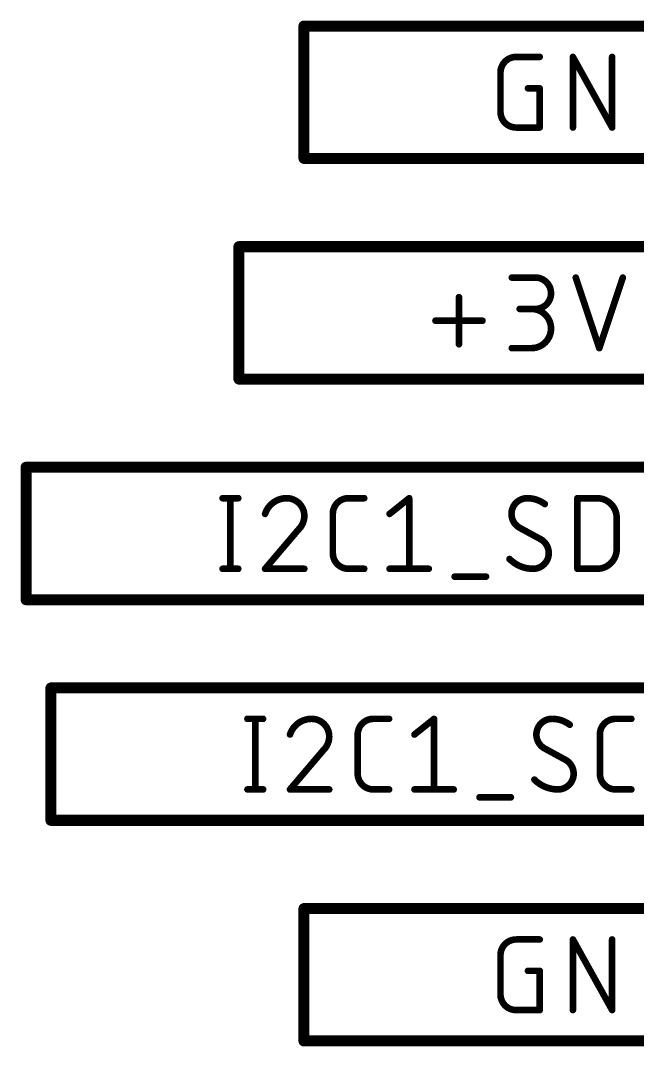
# Model space of a CAD drawing. Extents: x -114 to 51, y -5 to 50.
# Drawn here: x -114.39 to -100.18, y 11.05 to 34.67 of the extents above; entities that cross this region are included whole.
import ezdxf

# ---------------------------------------------------------------- set-up
doc = ezdxf.new("R2010")
doc.units = 0
doc.layers.add('95', color=251, linetype='CONTINUOUS')

msp = doc.modelspace()

# ---------------------------------------------------------------- linework, layer by layer
at = {"layer": '95'}
for points, const_width in [([(-92.964, 34.544), (-107.8596, 34.544)], 0.254), ([(-107.8596, 31.496), (-107.8596, 34.544)], 0.254), ([(-102.9747, 33.8328), (-102.4328, 33.8328)], 0.1524), ([(-101.6686, 32.2072), (-101.6686, 33.8328)], 0.1524), ([(-101.6686, 33.8328), (-100.7655, 32.2072)], 0.1524), ([(-100.7655, 32.2072), (-100.7655, 33.8328)], 0.1524), ([(-103.3359, 32.5684), (-103.3359, 33.4716)], 0.1524), ([(-102.7038, 33.1103), (-102.4328, 33.1103)], 0.1524), ([(-102.4328, 33.1103), (-102.4328, 32.2072)], 0.1524), ([(-102.4328, 32.2072), (-102.9747, 32.2072)], 0.1524), ([(-92.964, 31.496), (-107.8596, 31.496)], 0.254), ([(-92.964, 29.464), (-109.3567, 29.464)], 0.254), ([(-109.3567, 26.416), (-109.3567, 29.464)], 0.254), ([(-103.0754, 28.7528), (-102.5335, 28.7528)], 0.1524), ([(-101.6026, 28.7528), (-101.0607, 27.1272)], 0.1524), ([(-101.0607, 27.1272), (-100.5189, 28.7528)], 0.1524), ([(-104.2912, 27.2175), (-104.2912, 28.3012)], 0.1524), ([(-102.5335, 28.0303), (-102.8948, 28.0303)], 0.1524), ([(-104.8331, 27.7594), (-103.7493, 27.7594)], 0.1524), ([(-103.0754, 27.1272), (-102.6239, 27.1272)], 0.1524), ([(-92.964, 26.416), (-109.3567, 26.416)], 0.254), ([(-92.964, 24.384), (-114.258, 24.384)], 0.254), ([(-114.258, 21.336), (-114.258, 24.384)], 0.254), ([(-109.7343, 23.6728), (-109.3731, 23.6728)], 0.1524), ([(-109.5537, 23.6728), (-109.5537, 22.0472)], 0.1524), ([(-106.8343, 23.6728), (-106.4731, 23.6728)], 0.1524), ([(-105.889, 23.3116), (-105.4375, 23.6728)], 0.1524), ([(-105.4375, 23.6728), (-105.4375, 22.0472)], 0.1524), ([(-101.5644, 22.0472), (-101.5644, 23.6728)], 0.1524), ([(-101.5644, 23.6728), (-101.1128, 23.6728)], 0.1524), ([(-107.1956, 22.4084), (-107.1956, 23.3116)], 0.1524), ([(-100.6613, 23.2212), (-100.6613, 22.4988)], 0.1524), ([(-107.9871, 22.9503), (-108.7548, 22.0472)], 0.1524), ([(-102.405, 22.7245), (-102.9017, 22.9955)], 0.1524), ([(-109.7343, 22.0472), (-109.3731, 22.0472)], 0.1524), ([(-108.7548, 22.0472), (-107.8516, 22.0472)], 0.1524), ([(-106.4731, 22.0472), (-106.8343, 22.0472)], 0.1524), ([(-105.889, 22.0472), (-104.9859, 22.0472)], 0.1524), ([(-101.1128, 22.0472), (-101.5644, 22.0472)], 0.1524), ([(-104.3919, 21.8666), (-103.6694, 21.8666)], 0.1524), ([(-92.964, 21.336), (-114.258, 21.336)], 0.254), ([(-92.964, 19.304), (-113.6849, 19.304)], 0.254), ([(-113.6849, 16.256), (-113.6849, 19.304)], 0.254), ([(-109.1612, 18.5928), (-108.7999, 18.5928)], 0.1524), ([(-108.9805, 18.5928), (-108.9805, 16.9672)], 0.1524), ([(-106.2612, 18.5928), (-105.8999, 18.5928)], 0.1524), ([(-105.3159, 18.2316), (-104.8643, 18.5928)], 0.1524), ([(-104.8643, 18.5928), (-104.8643, 16.9672)], 0.1524), ([(-100.6861, 18.5928), (-100.3248, 18.5928)], 0.1524), ([(-106.6224, 17.3284), (-106.6224, 18.2316)], 0.1524), ([(-101.0473, 17.3284), (-101.0473, 18.2316)], 0.1524), ([(-101.8319, 17.6445), (-102.3286, 17.9155)], 0.1524), ([(-107.414, 17.8703), (-108.1816, 16.9672)], 0.1524), ([(-109.1612, 16.9672), (-108.7999, 16.9672)], 0.1524), ([(-108.1816, 16.9672), (-107.2785, 16.9672)], 0.1524), ([(-105.8999, 16.9672), (-106.2612, 16.9672)], 0.1524), ([(-105.3159, 16.9672), (-104.4128, 16.9672)], 0.1524), ([(-100.3248, 16.9672), (-100.6861, 16.9672)], 0.1524), ([(-103.8188, 16.7866), (-103.0963, 16.7866)], 0.1524), ([(-92.964, 16.256), (-113.6849, 16.256)], 0.254), ([(-92.964, 14.224), (-107.8596, 14.224)], 0.254), ([(-107.8596, 11.176), (-107.8596, 14.224)], 0.254), ([(-102.9747, 13.5128), (-102.4328, 13.5128)], 0.1524), ([(-101.6686, 11.8872), (-101.6686, 13.5128)], 0.1524), ([(-101.6686, 13.5128), (-100.7655, 11.8872)], 0.1524), ([(-100.7655, 11.8872), (-100.7655, 13.5128)], 0.1524), ([(-103.3359, 12.2484), (-103.3359, 13.1516)], 0.1524), ([(-102.7038, 12.7903), (-102.4328, 12.7903)], 0.1524), ([(-102.4328, 12.7903), (-102.4328, 11.8872)], 0.1524), ([(-102.4328, 11.8872), (-102.9747, 11.8872)], 0.1524), ([(-92.964, 11.176), (-107.8596, 11.176)], 0.254)]:
    msp.add_lwpolyline(points, dxfattribs=dict(at, const_width=const_width))
for points, const_width in [([(-107.8596, 34.6075, 1), (-107.8596, 34.4805)], 0.127), ([(-107.7961, 34.544, 1), (-107.9231, 34.544)], 0.127), ([(-102.9747, 33.8328, 0.4142), (-103.3359, 33.4716)], 0.1524), ([(-102.9747, 33.8709, 1), (-102.9747, 33.7947)], 0.0762), ([(-102.9747, 33.7947, 1), (-102.9747, 33.8709)], 0.0762), ([(-102.4328, 33.7947, 1), (-102.4328, 33.8709)], 0.0762), ([(-101.6305, 33.8328, 1), (-101.7067, 33.8328)], 0.0762), ([(-101.6353, 33.8513, 1), (-101.7019, 33.8143)], 0.0762), ([(-100.7274, 33.8328, 1), (-100.8036, 33.8328)], 0.0762), ([(-103.2978, 33.4716, 1), (-103.374, 33.4716)], 0.0762), ([(-103.374, 33.4716, 1), (-103.2978, 33.4716)], 0.0762), ([(-102.7038, 33.1484, 1), (-102.7038, 33.0722)], 0.0762), ([(-102.3947, 33.1103, 1), (-102.4709, 33.1103)], 0.0762), ([(-102.4328, 33.0722, 1), (-102.4328, 33.1484)], 0.0762), ([(-103.3359, 32.5684, 0.4142), (-102.9747, 32.2072)], 0.1524), ([(-103.2978, 32.5684, 1), (-103.374, 32.5684)], 0.0762), ([(-103.374, 32.5684, 1), (-103.2978, 32.5684)], 0.0762), ([(-102.9747, 32.2453, 1), (-102.9747, 32.1691)], 0.0762), ([(-102.9747, 32.1691, 1), (-102.9747, 32.2453)], 0.0762), ([(-102.4709, 32.2072, 1), (-102.3947, 32.2072)], 0.0762), ([(-102.4328, 32.1691, 1), (-102.4328, 32.2453)], 0.0762), ([(-101.7067, 32.2072, 1), (-101.6305, 32.2072)], 0.0762), ([(-100.8036, 32.2072, 1), (-100.7274, 32.2072)], 0.0762), ([(-100.7988, 32.1887, 1), (-100.7322, 32.2257)], 0.0762), ([(-107.8596, 31.5595, 1), (-107.8596, 31.4325)], 0.127), ([(-107.9231, 31.496, 1), (-107.7961, 31.496)], 0.127), ([(-109.3567, 29.5275, 1), (-109.3567, 29.4005)], 0.127), ([(-109.2932, 29.464, 1), (-109.4202, 29.464)], 0.127), ([(-103.0754, 28.7909, 1), (-103.0754, 28.7147)], 0.0762), ([(-102.5335, 28.0303, 1), (-102.5335, 28.7528)], 0.1524), ([(-102.5335, 28.7909, 1), (-102.5335, 28.7147)], 0.0762), ([(-102.5335, 28.7147, 1), (-102.5335, 28.7909)], 0.0762), ([(-101.5665, 28.7648, 1), (-101.6387, 28.7408)], 0.0762), ([(-100.4827, 28.7408, 1), (-100.555, 28.7648)], 0.0762), ([(-104.2531, 28.3012, 1), (-104.3293, 28.3012)], 0.0762), ([(-102.8948, 28.0684, 1), (-102.8948, 27.9922)], 0.0762), ([(-102.6239, 27.1272, 1), (-102.6239, 28.0303)], 0.1524), ([(-102.6239, 28.0684, 1), (-102.6239, 27.9922)], 0.0762), ([(-102.5335, 28.0684, 1), (-102.5335, 27.9922)], 0.0762), ([(-102.5335, 27.9922, 1), (-102.5335, 28.0684)], 0.0762), ([(-104.8331, 27.7975, 1), (-104.8331, 27.7213)], 0.0762), ([(-103.7493, 27.7213, 1), (-103.7493, 27.7975)], 0.0762), ([(-104.3293, 27.2175, 1), (-104.2531, 27.2175)], 0.0762), ([(-103.0754, 27.1653, 1), (-103.0754, 27.0891)], 0.0762), ([(-102.6239, 27.1653, 1), (-102.6239, 27.0891)], 0.0762), ([(-102.6239, 27.0891, 1), (-102.6239, 27.1653)], 0.0762), ([(-101.0969, 27.1392, 1), (-101.0246, 27.1152)], 0.0762), ([(-101.0969, 27.1152, 1), (-101.0246, 27.1392)], 0.0762), ([(-109.3567, 26.4795, 1), (-109.3567, 26.3525)], 0.127), ([(-109.4202, 26.416, 1), (-109.2932, 26.416)], 0.127), ([(-114.258, 24.4475, 1), (-114.258, 24.3205)], 0.127), ([(-114.1945, 24.384, 1), (-114.3215, 24.384)], 0.127), ([(-109.7343, 23.7109, 1), (-109.7343, 23.6347)], 0.0762), ([(-109.5156, 23.6728, 1), (-109.5918, 23.6728)], 0.0762), ([(-109.3731, 23.6347, 1), (-109.3731, 23.7109)], 0.0762), ([(-108.258, 23.6728, 0.3252), (-108.7548, 23.3116)], 0.1524), ([(-107.8516, 23.2664, 0.4142), (-108.258, 23.6728)], 0.1524), ([(-108.258, 23.7109, 1), (-108.258, 23.6347)], 0.0762), ([(-108.258, 23.6347, 1), (-108.258, 23.7109)], 0.0762), ([(-106.8343, 23.6728, 0.4142), (-107.1956, 23.3116)], 0.1524), ([(-106.8343, 23.7109, 1), (-106.8343, 23.6347)], 0.0762), ([(-106.8343, 23.6347, 1), (-106.8343, 23.7109)], 0.0762), ([(-106.4731, 23.6347, 1), (-106.4731, 23.7109)], 0.0762), ([(-105.3994, 23.6728, 1), (-105.4756, 23.6728)], 0.0762), ([(-105.4137, 23.643, 1), (-105.4613, 23.7026)], 0.0762), ([(-102.7211, 23.6728, 0.4142), (-103.0824, 23.3116)], 0.1524), ([(-102.3147, 23.5373, 0.1623), (-102.7211, 23.6728)], 0.1524), ([(-102.7211, 23.7109, 1), (-102.7211, 23.6347)], 0.0762), ([(-102.7211, 23.6347, 1), (-102.7211, 23.7109)], 0.0762), ([(-101.5263, 23.6728, 1), (-101.6025, 23.6728)], 0.0762), ([(-101.5644, 23.7109, 1), (-101.5644, 23.6347)], 0.0762), ([(-100.6613, 23.2212, 0.4142), (-101.1128, 23.6728)], 0.1524), ([(-101.1128, 23.7109, 1), (-101.1128, 23.6347)], 0.0762), ([(-101.1128, 23.6347, 1), (-101.1128, 23.7109)], 0.0762), ([(-107.1575, 23.3116, 1), (-107.2337, 23.3116)], 0.0762), ([(-103.0824, 23.3116, 0.2656), (-102.9017, 22.9955)], 0.1524), ([(-103.0443, 23.3116, 1), (-103.1205, 23.3116)], 0.0762), ([(-102.3376, 23.5069, 1), (-102.2919, 23.5678)], 0.0762), ([(-108.791, 23.3233, 1), (-108.7185, 23.2998)], 0.0762), ([(-107.9871, 22.9503, 0.2053), (-107.8516, 23.2664)], 0.1524), ([(-107.8135, 23.2664, 1), (-107.8897, 23.2664)], 0.0762), ([(-107.8897, 23.2664, 1), (-107.8135, 23.2664)], 0.0762), ([(-107.2337, 23.3116, 1), (-107.1575, 23.3116)], 0.0762), ([(-105.9128, 23.3413, 1), (-105.8652, 23.2818)], 0.0762), ([(-103.1205, 23.3116, 1), (-103.0443, 23.3116)], 0.0762), ([(-100.6232, 23.2212, 1), (-100.6994, 23.2212)], 0.0762), ([(-100.6994, 23.2212, 1), (-100.6232, 23.2212)], 0.0762), ([(-108.0134, 22.9779, 1), (-107.9608, 22.9227)], 0.0762), ([(-107.9581, 22.9256, 1), (-108.0161, 22.975)], 0.0762), ([(-102.8835, 23.0289, 1), (-102.92, 22.962)], 0.0762), ([(-102.9211, 22.9626, 1), (-102.8824, 23.0283)], 0.0762), ([(-102.3857, 22.7574, 1), (-102.4244, 22.6917)], 0.0762), ([(-102.2244, 22.4084, 0.2656), (-102.405, 22.7245)], 0.1524), ([(-102.4233, 22.6911, 1), (-102.3868, 22.758)], 0.0762), ([(-107.1956, 22.4084, 0.4142), (-106.8343, 22.0472)], 0.1524), ([(-107.1575, 22.4084, 1), (-107.2337, 22.4084)], 0.0762), ([(-107.2337, 22.4084, 1), (-107.1575, 22.4084)], 0.0762), ([(-102.5857, 22.0472, 0.4142), (-102.2244, 22.4084)], 0.1524), ([(-102.1863, 22.4084, 1), (-102.2625, 22.4084)], 0.0762), ([(-102.2625, 22.4084, 1), (-102.1863, 22.4084)], 0.0762), ([(-101.1128, 22.0472, 0.4142), (-100.6613, 22.4988)], 0.1524), ([(-100.6232, 22.4988, 1), (-100.6994, 22.4988)], 0.0762), ([(-100.6994, 22.4988, 1), (-100.6232, 22.4988)], 0.0762), ([(-103.1005, 22.2998, 1), (-103.1546, 22.2461)], 0.0762), ([(-103.1275, 22.273, 0.2), (-102.5857, 22.0472)], 0.1524), ([(-109.7343, 22.0853, 1), (-109.7343, 22.0091)], 0.0762), ([(-109.5918, 22.0472, 1), (-109.5156, 22.0472)], 0.0762), ([(-109.3731, 22.0091, 1), (-109.3731, 22.0853)], 0.0762), ([(-108.7548, 22.0853, 1), (-108.7548, 22.0091)], 0.0762), ([(-108.7838, 22.0719, 1), (-108.7257, 22.0225)], 0.0762), ([(-107.8516, 22.0091, 1), (-107.8516, 22.0853)], 0.0762), ([(-106.8343, 22.0853, 1), (-106.8343, 22.0091)], 0.0762), ([(-106.8343, 22.0091, 1), (-106.8343, 22.0853)], 0.0762), ([(-106.4731, 22.0091, 1), (-106.4731, 22.0853)], 0.0762), ([(-105.889, 22.0853, 1), (-105.889, 22.0091)], 0.0762), ([(-105.4756, 22.0472, 1), (-105.3994, 22.0472)], 0.0762), ([(-104.9859, 22.0091, 1), (-104.9859, 22.0853)], 0.0762), ([(-102.5857, 22.0853, 1), (-102.5857, 22.0091)], 0.0762), ([(-102.5857, 22.0091, 1), (-102.5857, 22.0853)], 0.0762), ([(-101.5644, 22.0853, 1), (-101.5644, 22.0091)], 0.0762), ([(-101.6025, 22.0472, 1), (-101.5263, 22.0472)], 0.0762), ([(-101.1128, 22.0853, 1), (-101.1128, 22.0091)], 0.0762), ([(-101.1128, 22.0091, 1), (-101.1128, 22.0853)], 0.0762), ([(-104.3919, 21.9047, 1), (-104.3919, 21.8285)], 0.0762), ([(-103.6694, 21.8285, 1), (-103.6694, 21.9047)], 0.0762), ([(-114.258, 21.3995, 1), (-114.258, 21.2725)], 0.127), ([(-114.3215, 21.336, 1), (-114.1945, 21.336)], 0.127), ([(-113.6849, 19.3675, 1), (-113.6849, 19.2405)], 0.127), ([(-113.6214, 19.304, 1), (-113.7484, 19.304)], 0.127), ([(-109.1612, 18.6309, 1), (-109.1612, 18.5547)], 0.0762), ([(-108.9424, 18.5928, 1), (-109.0186, 18.5928)], 0.0762), ([(-108.7999, 18.5547, 1), (-108.7999, 18.6309)], 0.0762), ([(-107.6849, 18.5928, 0.3252), (-108.1816, 18.2316)], 0.1524), ([(-107.2785, 18.1864, 0.4142), (-107.6849, 18.5928)], 0.1524), ([(-107.6849, 18.6309, 1), (-107.6849, 18.5547)], 0.0762), ([(-107.6849, 18.5547, 1), (-107.6849, 18.6309)], 0.0762), ([(-106.2612, 18.5928, 0.4142), (-106.6224, 18.2316)], 0.1524), ([(-106.2612, 18.6309, 1), (-106.2612, 18.5547)], 0.0762), ([(-106.2612, 18.5547, 1), (-106.2612, 18.6309)], 0.0762), ([(-105.8999, 18.5547, 1), (-105.8999, 18.6309)], 0.0762), ([(-104.8262, 18.5928, 1), (-104.9024, 18.5928)], 0.0762), ([(-104.8405, 18.563, 1), (-104.8881, 18.6226)], 0.0762), ([(-102.148, 18.5928, 0.4142), (-102.5092, 18.2316)], 0.1524), ([(-101.7416, 18.4573, 0.1623), (-102.148, 18.5928)], 0.1524), ([(-102.148, 18.6309, 1), (-102.148, 18.5547)], 0.0762), ([(-102.148, 18.5547, 1), (-102.148, 18.6309)], 0.0762), ([(-100.6861, 18.5928, 0.4142), (-101.0473, 18.2316)], 0.1524), ([(-100.6861, 18.6309, 1), (-100.6861, 18.5547)], 0.0762), ([(-100.6861, 18.5547, 1), (-100.6861, 18.6309)], 0.0762), ([(-100.3248, 18.5547, 1), (-100.3248, 18.6309)], 0.0762), ([(-101.7644, 18.4269, 1), (-101.7187, 18.4878)], 0.0762), ([(-108.2178, 18.2433, 1), (-108.1454, 18.2198)], 0.0762), ([(-107.414, 17.8703, 0.2053), (-107.2785, 18.1864)], 0.1524), ([(-107.2404, 18.1864, 1), (-107.3166, 18.1864)], 0.0762), ([(-107.3166, 18.1864, 1), (-107.2404, 18.1864)], 0.0762), ([(-106.5843, 18.2316, 1), (-106.6605, 18.2316)], 0.0762), ([(-106.6605, 18.2316, 1), (-106.5843, 18.2316)], 0.0762), ([(-105.3397, 18.2613, 1), (-105.2921, 18.2018)], 0.0762), ([(-102.5092, 18.2316, 0.2656), (-102.3286, 17.9155)], 0.1524), ([(-102.4711, 18.2316, 1), (-102.5473, 18.2316)], 0.0762), ([(-102.5473, 18.2316, 1), (-102.4711, 18.2316)], 0.0762), ([(-101.0092, 18.2316, 1), (-101.0854, 18.2316)], 0.0762), ([(-101.0854, 18.2316, 1), (-101.0092, 18.2316)], 0.0762), ([(-102.3103, 17.9489, 1), (-102.3468, 17.882)], 0.0762), ([(-102.3479, 17.8826, 1), (-102.3092, 17.9483)], 0.0762), ([(-107.4402, 17.8979, 1), (-107.3877, 17.8427)], 0.0762), ([(-107.3849, 17.8456, 1), (-107.443, 17.895)], 0.0762), ([(-101.8125, 17.6774, 1), (-101.8512, 17.6117)], 0.0762), ([(-101.6513, 17.3284, 0.2656), (-101.8319, 17.6445)], 0.1524), ([(-101.8501, 17.6111, 1), (-101.8136, 17.678)], 0.0762), ([(-106.6224, 17.3284, 0.4142), (-106.2612, 16.9672)], 0.1524), ([(-106.5843, 17.3284, 1), (-106.6605, 17.3284)], 0.0762), ([(-106.6605, 17.3284, 1), (-106.5843, 17.3284)], 0.0762), ([(-102.5544, 17.193, 0.2), (-102.0125, 16.9672)], 0.1524), ([(-102.5273, 17.2198, 1), (-102.5814, 17.1661)], 0.0762), ([(-102.0125, 16.9672, 0.4142), (-101.6513, 17.3284)], 0.1524), ([(-101.6132, 17.3284, 1), (-101.6894, 17.3284)], 0.0762), ([(-101.6894, 17.3284, 1), (-101.6132, 17.3284)], 0.0762), ([(-101.0473, 17.3284, 0.4142), (-100.6861, 16.9672)], 0.1524), ([(-101.0092, 17.3284, 1), (-101.0854, 17.3284)], 0.0762), ([(-101.0854, 17.3284, 1), (-101.0092, 17.3284)], 0.0762), ([(-109.1612, 17.0053, 1), (-109.1612, 16.9291)], 0.0762), ([(-108.7999, 16.9291, 1), (-108.7999, 17.0053)], 0.0762), ([(-108.1816, 17.0053, 1), (-108.1816, 16.9291)], 0.0762), ([(-108.2106, 16.9919, 1), (-108.1526, 16.9425)], 0.0762), ([(-107.2785, 16.9291, 1), (-107.2785, 17.0053)], 0.0762), ([(-106.2612, 17.0053, 1), (-106.2612, 16.9291)], 0.0762), ([(-106.2612, 16.9291, 1), (-106.2612, 17.0053)], 0.0762), ([(-105.8999, 16.9291, 1), (-105.8999, 17.0053)], 0.0762), ([(-105.3159, 17.0053, 1), (-105.3159, 16.9291)], 0.0762), ([(-104.4128, 16.9291, 1), (-104.4128, 17.0053)], 0.0762), ([(-102.0125, 17.0053, 1), (-102.0125, 16.9291)], 0.0762), ([(-102.0125, 16.9291, 1), (-102.0125, 17.0053)], 0.0762), ([(-100.6861, 17.0053, 1), (-100.6861, 16.9291)], 0.0762), ([(-100.6861, 16.9291, 1), (-100.6861, 17.0053)], 0.0762), ([(-100.3248, 16.9291, 1), (-100.3248, 17.0053)], 0.0762), ([(-109.0186, 16.9672, 1), (-108.9424, 16.9672)], 0.0762), ([(-104.9024, 16.9672, 1), (-104.8262, 16.9672)], 0.0762), ([(-103.8188, 16.8247, 1), (-103.8188, 16.7485)], 0.0762), ([(-103.0963, 16.7485, 1), (-103.0963, 16.8247)], 0.0762), ([(-113.6849, 16.3195, 1), (-113.6849, 16.1925)], 0.127), ([(-113.7484, 16.256, 1), (-113.6214, 16.256)], 0.127), ([(-107.8596, 14.2875, 1), (-107.8596, 14.1605)], 0.127), ([(-107.7961, 14.224, 1), (-107.9231, 14.224)], 0.127), ([(-102.9747, 13.5128, 0.4142), (-103.3359, 13.1516)], 0.1524), ([(-102.9747, 13.5509, 1), (-102.9747, 13.4747)], 0.0762), ([(-102.9747, 13.4747, 1), (-102.9747, 13.5509)], 0.0762), ([(-102.4328, 13.4747, 1), (-102.4328, 13.5509)], 0.0762), ([(-101.6305, 13.5128, 1), (-101.7067, 13.5128)], 0.0762), ([(-101.6353, 13.5313, 1), (-101.7019, 13.4943)], 0.0762), ([(-100.7274, 13.5128, 1), (-100.8036, 13.5128)], 0.0762), ([(-103.2978, 13.1516, 1), (-103.374, 13.1516)], 0.0762), ([(-103.374, 13.1516, 1), (-103.2978, 13.1516)], 0.0762), ([(-102.7038, 12.8284, 1), (-102.7038, 12.7522)], 0.0762), ([(-102.3947, 12.7903, 1), (-102.4709, 12.7903)], 0.0762), ([(-102.4328, 12.7522, 1), (-102.4328, 12.8284)], 0.0762), ([(-103.3359, 12.2484, 0.4142), (-102.9747, 11.8872)], 0.1524), ([(-103.2978, 12.2484, 1), (-103.374, 12.2484)], 0.0762), ([(-103.374, 12.2484, 1), (-103.2978, 12.2484)], 0.0762), ([(-102.9747, 11.9253, 1), (-102.9747, 11.8491)], 0.0762), ([(-102.9747, 11.8491, 1), (-102.9747, 11.9253)], 0.0762), ([(-102.4709, 11.8872, 1), (-102.3947, 11.8872)], 0.0762), ([(-102.4328, 11.8491, 1), (-102.4328, 11.9253)], 0.0762), ([(-101.7067, 11.8872, 1), (-101.6305, 11.8872)], 0.0762), ([(-100.8036, 11.8872, 1), (-100.7274, 11.8872)], 0.0762), ([(-100.7988, 11.8687, 1), (-100.7322, 11.9057)], 0.0762), ([(-107.8596, 11.2395, 1), (-107.8596, 11.1125)], 0.127), ([(-107.9231, 11.176, 1), (-107.7961, 11.176)], 0.127)]:
    msp.add_lwpolyline(points, format="xyb", dxfattribs=dict(at, const_width=const_width))

doc.saveas('drawing.dxf')
